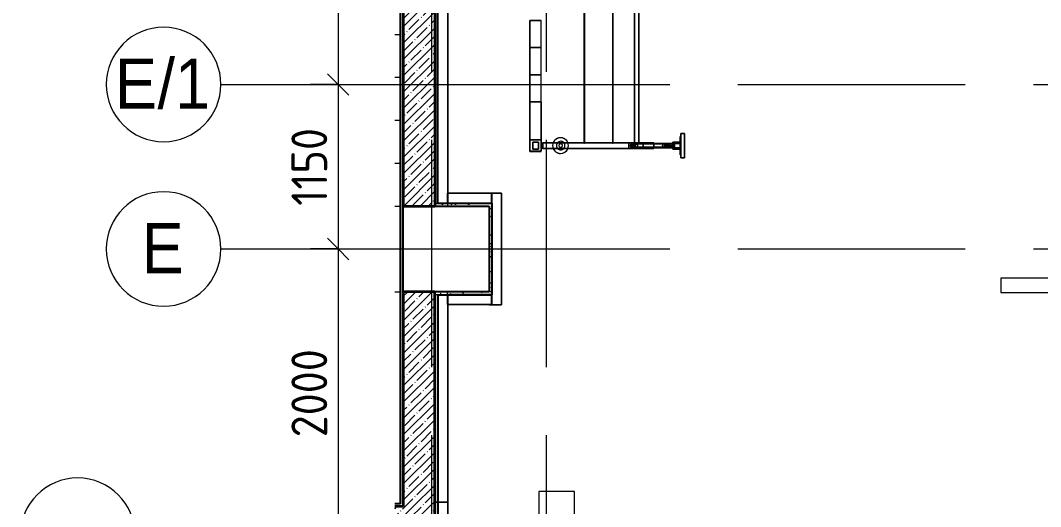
# Model space of a CAD drawing. Header units: millimetres. Extents: x 855 to 80408, y -1987 to 27400.
# Drawn here: x 8848 to 15972, y 15200 to 18597 of the extents above; entities that cross this region are included whole.
import ezdxf

# ---------------------------------------------------------------- set-up
doc = ezdxf.new("R2010")
doc.units = ezdxf.units.MM
doc.linetypes.add('Осевая', pattern=[3175, 635, -476.25, 1587.5, -476.25])
for name, color, linetype, lineweight in [('0-1', 7, 'Continuous', 9), ('A-ANNO-DIMS', 7, 'Continuous', 9), ('A-ANNO-DIMS-100', 7, 'Continuous', 9), ('I-WALL', 7, 'Continuous', 9), ('S-STRS-1', 7, 'Continuous', 9), ('Оси', 7, 'Continuous', 9), ('Оси-1', 7, 'Continuous', 20), ('Оси-2', 7, 'Осевая', 9)]:
    doc.layers.add(name, color=color, linetype=linetype, lineweight=lineweight)
for name, color, linetype, lineweight, true_color in [('A-WALL-1', 7, 'Continuous', 25, 0x3c3c3c), ('A-WALL-2', 7, 'Continuous', 35, 0x3c3c3c), ('A-WALL-FNSH-2', 7, 'Continuous', 13, 0x3c3c3c), ('I-FURN-1', 7, 'Continuous', 9, 0xf0f0f0)]:
    doc.layers.add(name, color=color, linetype=linetype, lineweight=lineweight, true_color=true_color)
doc.styles.add('Arial', font='arial.ttf', dxfattribs={"width": 0.9, "height": 350})
doc.styles.add('ISOCPEUR_1', font='isocpeur.ttf', dxfattribs={"width": 0.9, "height": 250})
doc.dimstyles.new('ISO-2_5_0_9К_БОЛЬШОЙ', dxfattribs={"dimscale": 304.8, "dimtxt": 248.995294, "dimasz": 0.492126, "dimexe": 0.393701, "dimexo": 0.984252, "dimgap": 0, "dimtad": 1, "dimdec": 0, "dimrnd": 10, "dimzin": 0, "dimdsep": 46, "dimtxsty": 'ISOCPEUR_1', "dimblk1": 'OBLIQUE', "dimblk2": 'OBLIQUE', "dimsah": 1, "dimcen": 0.09, "dimdle": 0.393701, "dimazin": 0, "dimtfac": 1, "dimtdec": 4, "dimtix": 1, "dimtmove": 0, "dimatfit": 3, "dimfxl": 1, "dimtvp": 1, "dimtolj": 1, "dimtzin": 0, "dimarcsym": 2})
pattern_1 = [(45, (-30638.255, 0), (-57.02463, 57.02463), []), (45, (-30581.23, 0), (-57.02463, 57.02463), [100.806, -20.161, 3.353, -16.808])]
pattern_2 = [(0, (-30638.255, 0), (121.92, 30.48), [10.058, -81.382, 10.058, -81.382, -487.68]), (0, (-30638.255, 0), (121.92, 30.48), [-182.88, 10.058, -172.822, 10.058, -81.382, -213.36]), (0, (-30638.255, 0), (121.92, 30.48), [-457.2, 10.058, -50.902, 10.058, -142.342]), (120, (-30592.535, 15.24), (-87.356454, 90.345817), [10.058, -81.382, 10.058, -81.382, -487.68]), (120, (-30592.535, 15.24), (-87.356454, 90.345817), [-182.88, 10.058, -172.822, 10.058, -81.382, -213.36]), (120, (-30592.535, 15.24), (-87.356454, 90.345817), [-457.2, 10.058, -50.902, 10.058, -142.342]), (240, (-30577.295, 76.2), (-34.563546, -120.825817), [10.058, -81.382, 10.058, -81.382, -487.68]), (240, (-30577.295, 76.2), (-34.563546, -120.825817), [-182.88, 10.058, -172.822, 10.058, -81.382, -213.36]), (240, (-30577.295, 76.2), (-34.563546, -120.825817), [-457.2, 10.058, -50.902, 10.058, -142.342])]

# ---------------------------------------------------------------- blocks, each defined once
blk = doc.blocks.new('Стол базовый прямоугольный - 5_8-26349451-План разверток пом_ 2_19_1_ Этаж 2')
at = {"layer": 'I-FURN-1'}
for p, q in [((1500, 125), (-1500, 125)), ((-1500, 125), (-1500, -125)), ((1500, -125), (1500, 125)), ((-1500, -125), (1500, -125))]:
    blk.add_line(p, q, dxfattribs=at)
blk = doc.blocks.new('Стол базовый прямоугольный - 5_1-26427030-План разверток пом_ 2_19_1_ Этаж 2')
at = {"layer": 'I-FURN-1'}
for p, q in [((1500, 50), (-1500, 50)), ((-1500, 50), (-1500, -50)), ((1500, -50), (1500, 50)), ((-1500, -50), (1500, -50))]:
    blk.add_line(p, q, dxfattribs=at)
blk = doc.blocks.new('Sports-Recreation_Goals-Nets_Unisport_Handball-goal-with-gas-springs - 5_26-V2-План разверток пом_ 2_19_1_ Этаж 2')
at = {"layer": '0-1'}
for p, q in [((1475, -25), (1475, -31)), ((1475, -25), (1475, -31)), ((1484.4, -25), (1484.4, -30)), ((1484.4, -25), (1484.4, -30)), ((1595.4, -30), (1595.4, -25)), ((1595.4, -30), (1595.4, -25)), ((1605, -31), (1605, -25)), ((1605, -31), (1605, -25)), ((1531, -132.1), (1531, -289.4)), ((1537, -126.9), (1543, -126.9)), ((1549, -289.4), (1549, -132.1)), ((1526, -144.1), (1526, -289.4)), ((1554, -289.4), (1554, -144.1)), ((1526, -289.4), (1526, -336.2)), ((1531, -289.4), (1531, -348)), ((1549, -348), (1549, -289.4)), ((1554, -336.2), (1554, -289.4)), ((1520, -496.9), (-1520, -496.9)), ((1520, -497), (-1520, -497)), ((1522.2, -496.9), (1520, -496.9)), ((1522.5, -497), (1520, -497)), ((-1520, -502.9), (1520, -502.9)), ((-1520, -503), (1520, -503)), ((1520, -502.9), (1522.2, -502.9)), ((1520, -503), (1522.5, -503)), ((1520, -696.9), (-1520, -696.9)), ((-1520, -702.9), (1520, -702.9)), ((1522.2, -696.9), (1520, -696.9)), ((1520, -702.9), (1522.2, -702.9))]:
    blk.add_line(p, q, dxfattribs=at)
at = {"layer": 'I-FURN-1'}
for p, q in [((1455, -25), (1455, 0)), ((1455, 0), (1455, -25)), ((1455, 0), (1625, 0)), ((1625, 0), (1455, 0)), ((1625, 0), (1625, -25)), ((1625, -25), (1625, 0)), ((1625, -25), (1455, -25)), ((1455, -25), (1481.8, -25)), ((1475, -25), (1475.8, -25)), ((1475.8, -25), (1475, -25)), ((1475.8, -25), (1481.8, -25)), ((1481.8, -25), (1475.8, -25)), ((1481.8, -31), (1475.8, -31)), ((1475.8, -31), (1481.8, -31)), ((1481.8, -31), (1475.8, -31)), ((1475.8, -31), (1481.8, -31)), ((1475.8, -31), (1475.8, -31)), ((1481.8, -25), (1485.8, -25)), ((1481.8, -27.2), (1481.8, -25)), ((1481.8, -31), (1481.8, -25)), ((1485.8, -25), (1481.8, -25)), ((1481.8, -25), (1485.8, -25)), ((1481.8, -27.2), (1481.8, -25)), ((1481.8, -27.2), (1481.8, -25)), ((1481.8, -25), (1481.8, -25)), ((1485.8, -25), (1481.8, -25)), ((1481.8, -25), (1485.8, -25)), ((1481.8, -29.1), (1481.8, -27.2)), ((1481.8, -29.1), (1481.8, -27.2)), ((1481.8, -29.1), (1481.8, -27.2)), ((1481.8, -31), (1481.8, -29.1)), ((1481.8, -31), (1481.8, -29.1)), ((1481.8, -31), (1481.8, -29.1)), ((1514.9, -31), (1481.8, -31)), ((1481.8, -31), (1514.9, -31)), ((1514.9, -31), (1481.8, -31)), ((1481.8, -31), (1514.9, -31)), ((1484.4, -30), (1485.8, -30)), ((1485.8, -30), (1484.4, -30)), ((1485.8, -25), (1563.2, -25)), ((1563.2, -25), (1485.8, -25)), ((1485.8, -25), (1563.2, -25)), ((1563.2, -25), (1485.8, -25)), ((1539.9, -25), (1485.8, -25)), ((1485.8, -25), (1496.5, -25)), ((1485.8, -25), (1485.8, -25)), ((1496.5, -25), (1485.8, -25)), ((1485.8, -25), (1539.9, -25)), ((1485.8, -25), (1563.2, -25)), ((1485.8, -30), (1496.5, -30)), ((1524.6, -30), (1485.8, -30)), ((1485.8, -30), (1524.6, -30)), ((1539.9, -30), (1485.8, -30)), ((1496.5, -25), (1515.8, -25)), ((1539.9, -25), (1496.5, -25)), ((1496.5, -30), (1515.8, -30)), ((1524.9, -31), (1514.9, -31)), ((1514.9, -31), (1524.9, -31)), ((1524.9, -31), (1514.9, -31)), ((1514.9, -31), (1524.9, -31)), ((1524.9, -31), (1514.9, -31)), ((1514.9, -31), (1524.9, -31)), ((1514.9, -31), (1514.9, -81)), ((1514.9, -81), (1514.9, -31)), ((1515.8, -25), (1539.9, -25)), ((1515.8, -30), (1524.6, -30)), ((1524.6, -30), (1539.9, -30)), ((1539.9, -30), (1524.6, -30)), ((1524.6, -30), (1539.9, -30)), ((1554.9, -30), (1524.9, -30)), ((1524.9, -30), (1554.9, -30)), ((1524.9, -30), (1524.9, -74)), ((1524.9, -74), (1524.9, -30)), ((1554.9, -30), (1524.9, -30)), ((1524.9, -30), (1554.9, -30)), ((1524.9, -31), (1524.9, -74)), ((1524.9, -74), (1524.9, -31)), ((1554.9, -31), (1524.9, -31)), ((1524.9, -31), (1554.9, -31)), ((1554.9, -31), (1524.9, -31)), ((1524.9, -31), (1554.9, -31)), ((1554.9, -31), (1524.9, -31)), ((1524.9, -31), (1554.9, -31)), ((1554.5, -70), (1525.3, -70)), ((1525.3, -70), (1554.5, -70)), ((1554.5, -70), (1525.3, -70)), ((1525.3, -70), (1554.5, -70)), ((1525.3, -70), (1525.3, -74)), ((1525.3, -70), (1525.3, -74)), ((1525.3, -70), (1525.3, -74)), ((1525.3, -70), (1525.3, -74)), ((1539.9, -25), (1563.2, -25)), ((1563.2, -25), (1539.9, -25)), ((1539.9, -25), (1563.2, -25)), ((1563.2, -25), (1539.9, -25)), ((1555.2, -30), (1539.9, -30)), ((1539.9, -30), (1555.2, -30)), ((1555.2, -30), (1539.9, -30)), ((1539.9, -30), (1563.2, -30)), ((1554.5, -74), (1554.5, -70)), ((1554.5, -70), (1554.5, -74)), ((1554.5, -74), (1554.5, -70)), ((1554.5, -70), (1554.5, -74)), ((1554.9, -74), (1554.9, -30)), ((1554.9, -30), (1554.9, -74)), ((1554.9, -74), (1554.9, -31)), ((1554.9, -31), (1554.9, -74)), ((1564.9, -31), (1554.9, -31)), ((1554.9, -31), (1564.9, -31)), ((1564.9, -31), (1554.9, -31)), ((1554.9, -31), (1564.9, -31)), ((1564.9, -31), (1554.9, -31)), ((1554.9, -31), (1564.9, -31)), ((1563.2, -30), (1555.2, -30)), ((1555.2, -30), (1563.2, -30)), ((1563.2, -30), (1555.2, -30)), ((1563.2, -25), (1564, -25)), ((1564, -25), (1563.2, -25)), ((1563.2, -25), (1564, -25)), ((1564, -25), (1563.2, -25)), ((1564, -30), (1563.2, -30)), ((1563.2, -30), (1564, -30)), ((1564, -30), (1563.2, -30)), ((1563.2, -30), (1564, -30)), ((1564, -25), (1594, -25)), ((1594, -25), (1564, -25)), ((1564, -25), (1594, -25)), ((1594, -25), (1564, -25)), ((1564, -25), (1583.3, -25)), ((1583.3, -25), (1564, -25)), ((1564, -25), (1583.3, -25)), ((1594, -25), (1564, -25)), ((1564, -25), (1594, -25)), ((1583.3, -30), (1564, -30)), ((1564, -30), (1583.3, -30)), ((1594, -30), (1564, -30)), ((1564, -30), (1594, -30)), ((1598.2, -31), (1564.9, -31)), ((1564.9, -31), (1598.2, -31)), ((1598.2, -31), (1564.9, -31)), ((1564.9, -31), (1598.2, -31)), ((1564.9, -81), (1564.9, -31)), ((1564.9, -31), (1564.9, -81)), ((1583.3, -25), (1594, -25)), ((1594, -25), (1583.3, -25)), ((1583.3, -25), (1594, -25)), ((1594, -30), (1583.3, -30)), ((1583.3, -30), (1594, -30)), ((1594, -25), (1598.2, -25)), ((1598.2, -25), (1594, -25)), ((1594, -25), (1598.2, -25)), ((1598.2, -25), (1594, -25)), ((1594, -25), (1594, -25)), ((1594, -25), (1600.7, -25)), ((1595.4, -30), (1594, -30)), ((1594, -30), (1595.4, -30)), ((1598.2, -31), (1598.2, -25)), ((1598.2, -25), (1601.1, -25)), ((1605, -25), (1598.2, -25)), ((1598.2, -25), (1598.2, -31)), ((1598.2, -31), (1598.2, -25)), ((1598.2, -25), (1601.1, -25)), ((1601.1, -25), (1598.2, -25)), ((1598.2, -25), (1598.2, -31)), ((1603.2, -31), (1598.2, -31)), ((1598.2, -31), (1605, -31)), ((1603.2, -31), (1598.2, -31)), ((1598.2, -31), (1603.2, -31)), ((1600.7, -25), (1625, -25)), ((1601.1, -25), (1603.2, -25)), ((1601.1, -25), (1605, -25)), ((1605, -25), (1601.1, -25)), ((1603.2, -25), (1605, -25)), ((1605, -31), (1603.2, -31)), ((1605, -31), (1603.2, -31)), ((1603.2, -31), (1605, -31)), ((1514.9, -81), (1522, -81)), ((1525.3, -81), (1514.9, -81)), ((1522, -80.9), (1524.9, -80.9)), ((1522, -80.9), (1525, -80.9)), ((1522, -86.9), (1522, -81)), ((1522, -86.9), (1522, -81)), ((1522, -81), (1525.3, -81)), ((1524.9, -86.9), (1522, -86.9)), ((1525, -86.9), (1522, -86.9)), ((1554.9, -74), (1524.9, -74)), ((1525, -80.9), (1528.5, -80.9)), ((1525, -80.9), (1537, -80.9)), ((1537, -86.9), (1525, -86.9)), ((1537, -86.9), (1525, -86.9)), ((1525.3, -74), (1554.5, -74)), ((1525.3, -74), (1554.5, -74)), ((1554.5, -74), (1525.3, -74)), ((1525.3, -74), (1525.3, -214.9)), ((1525.3, -74), (1525.3, -214.9)), ((1525.3, -74), (1525.3, -81)), ((1525.3, -74), (1525.3, -81)), ((1525.3, -81), (1525.3, -82.9)), ((1525.3, -81), (1525.3, -82.9)), ((1554.5, -81), (1525.3, -81)), ((1525.3, -84.1), (1525.3, -86.9)), ((1525.3, -84.1), (1525.3, -86.9)), ((1525.3, -86.9), (1525.3, -214.9)), ((1525.3, -86.9), (1525.3, -214.9)), ((1525.4, -81), (1528.8, -81)), ((1528.5, -80.9), (1531.4, -80.9)), ((1528.8, -81), (1552, -81)), ((1530, -135), (1530, -102.2)), ((1530, -102.2), (1530, -117.4)), ((1530, -102.2), (1537, -102.2)), ((1530, -117.4), (1530, -136.8)), ((1537, -117.4), (1530, -117.4)), ((1535.4, -135), (1530, -135)), ((1530, -135), (1530, -136.8)), ((1530, -136.8), (1530, -150.1)), ((1530, -136.8), (1530, -150.1)), ((1531.4, -80.9), (1552, -80.9)), ((1539.9, -135), (1535.8, -135)), ((1552, -80.9), (1537, -80.9)), ((1537, -86.9), (1552, -86.9)), ((1542.6, -86.9), (1537, -86.9)), ((1537, -86.9), (1543, -86.9)), ((1543, -86.9), (1537, -86.9)), ((1537, -86.9), (1537, -111.9)), ((1537, -102.2), (1537, -86.9)), ((1537, -111.9), (1537, -102.2)), ((1537, -102.2), (1543, -102.2)), ((1537, -111.9), (1537, -126.9)), ((1537, -111.9), (1537, -122.6)), ((1538.6, -117.4), (1537, -117.4)), ((1537, -122.6), (1537, -126.9)), ((1544.2, -135), (1540.1, -135)), ((1543, -117.4), (1541.6, -117.4)), ((1543, -111.9), (1543, -86.9)), ((1543, -86.9), (1543, -102.2)), ((1543, -102.2), (1543, -111.9)), ((1543, -102.2), (1550, -102.2)), ((1543, -126.9), (1543, -111.9)), ((1543, -122.6), (1543, -111.9)), ((1550, -117.4), (1543, -117.4)), ((1543, -126.9), (1543, -122.6)), ((1545.5, -86.9), (1543.1, -86.9)), ((1550, -135), (1544.6, -135)), ((1549, -86.9), (1545.5, -86.9)), ((1552, -86.9), (1549, -86.9)), ((1550, -117.4), (1550, -102.2)), ((1550, -102.2), (1550, -135)), ((1550, -136.8), (1550, -117.4)), ((1550, -135), (1550, -136.8)), ((1550, -136.8), (1550, -150.1)), ((1550, -150.1), (1550, -136.8)), ((1552, -86.9), (1552, -81)), ((1552, -81), (1552, -86.9)), ((1552, -81), (1554.5, -81)), ((1554.5, -214.9), (1554.5, -74)), ((1554.5, -74), (1554.5, -214.9)), ((1554.5, -81), (1554.5, -74)), ((1554.5, -74), (1554.5, -81)), ((1554.5, -214.9), (1554.5, -81)), ((1554.5, -81), (1554.5, -214.9)), ((1554.5, -81), (1564.9, -81)), ((1564.9, -81), (1554.5, -81)), ((1532.8, -150.1), (1534.8, -150.1)), ((1536, -150.1), (1539, -150.1)), ((1541, -150.1), (1543.9, -150.1)), ((1544.8, -150.1), (1546.8, -150.1)), ((1548.2, -150.1), (1549.5, -150.1)), ((1520, -289.4), (1520, -214.9)), ((1520, -214.9), (1525.3, -214.9)), ((1520, -214.9), (1525.3, -214.9)), ((1520, -214.9), (1520, -289.4)), ((1525.3, -214.9), (1520, -214.9)), ((1520, -214.9), (1560, -214.9)), ((1520, -214.9), (1520, -289.4)), ((1520, -989.9), (1520, -214.9)), ((1554.5, -214.9), (1525.3, -214.9)), ((1525.3, -214.9), (1554.5, -214.9)), ((1554.5, -214.9), (1525.3, -214.9)), ((1530.8, -214.9), (1527.8, -214.9)), ((1527.8, -214.9), (1530.8, -214.9)), ((1527.8, -214.9), (1530.8, -214.9)), ((1527.8, -214.9), (1530.8, -214.9)), ((1533.4, -214.9), (1531.9, -214.9)), ((1531.9, -214.9), (1533.4, -214.9)), ((1531.9, -214.9), (1533.4, -214.9)), ((1531.9, -214.9), (1533.4, -214.9)), ((1540, -214.9), (1534.7, -214.9)), ((1534.7, -214.9), (1540, -214.9)), ((1534.7, -214.9), (1540, -214.9)), ((1534.7, -214.9), (1540, -214.9)), ((1545.1, -214.9), (1541.1, -214.9)), ((1541.1, -214.9), (1545.1, -214.9)), ((1541.1, -214.9), (1545.1, -214.9)), ((1541.1, -214.9), (1545.1, -214.9)), ((1547.7, -214.9), (1546.4, -214.9)), ((1546.4, -214.9), (1547.7, -214.9)), ((1546.4, -214.9), (1547.7, -214.9)), ((1546.4, -214.9), (1547.7, -214.9)), ((1551.4, -214.9), (1549.9, -214.9)), ((1549.9, -214.9), (1551.4, -214.9)), ((1549.9, -214.9), (1551.4, -214.9)), ((1549.9, -214.9), (1551.4, -214.9)), ((1554.5, -214.9), (1560, -214.9)), ((1554.5, -214.9), (1560, -214.9)), ((1560, -214.9), (1554.5, -214.9)), ((1560, -214.9), (1560, -289.4)), ((1560, -289.4), (1560, -214.9)), ((1560, -289.4), (1560, -214.9)), ((1560, -214.9), (1560, -989.9)), ((1520, -319.4), (-1520, -319.4)), ((-1520, -319.4), (1520, -319.4)), ((-1520, -349.4), (1520, -349.4)), ((1520, -349.4), (-1520, -349.4)), ((1520, -319.4), (1520, -289.4)), ((1520, -289.4), (1520, -319.4)), ((1520, -289.4), (1520, -319.4)), ((1560, -289.4), (1520, -289.4)), ((1520, -289.4), (1560, -289.4)), ((1520, -289.4), (1520, -319.4)), ((1520, -389.4), (1520, -289.4)), ((1520, -349.4), (1520, -319.4)), ((1520, -319.4), (1520, -349.4)), ((1520, -319.4), (1520, -349.4)), ((1520, -319.4), (1520, -349.4)), ((1520, -349.4), (1520, -319.4)), ((1520, -319.4), (1520, -349.4)), ((1520, -389.4), (1520, -349.4)), ((1520, -349.4), (1520, -389.4)), ((1520, -349.4), (1520, -389.4)), ((1520, -349.4), (1520, -389.4)), ((1530, -362.7), (1530, -330)), ((1530, -330), (1530, -345.1)), ((1530, -330), (1550, -330)), ((1530, -345.1), (1530, -377.8)), ((1532, -345.1), (1530, -345.1)), ((1547.8, -345.1), (1532.2, -345.1)), ((1537, -353.5), (1537, -349.1)), ((1537, -379.1), (1537, -349.1)), ((1537, -349.1), (1543, -349.1)), ((1537, -364.1), (1537, -353.5)), ((1543, -349.1), (1543, -364.1)), ((1543, -349.1), (1543, -379.1)), ((1550, -345.1), (1547.8, -345.1)), ((1550, -345.1), (1550, -330)), ((1550, -330), (1550, -362.7)), ((1550, -377.8), (1550, -345.1)), ((1560, -289.4), (1560, -389.4)), ((1560, -389.4), (1560, -289.4)), ((1560, -389.4), (1560, -289.4)), ((1560, -389.4), (1560, -289.4)), ((1560, -289.4), (1560, -389.4)), ((1520, -497.4), (1520, -389.4)), ((1520, -389.4), (1520, -497.4)), ((1520, -389.4), (1520, -497.4)), ((1520, -389.4), (1560, -389.4)), ((1560, -389.4), (1520, -389.4)), ((1537, -362.7), (1530, -362.7)), ((1530, -362.7), (1530, -377.8)), ((1530, -377.8), (1537, -377.8)), ((1543, -362.7), (1537, -362.7)), ((1537, -364.1), (1537, -378.7)), ((1537, -377.8), (1543, -377.8)), ((1537, -378.7), (1537, -379.1)), ((1537, -379.1), (1543, -379.1)), ((1550, -362.7), (1543, -362.7)), ((1543, -374.7), (1543, -364.1)), ((1543, -378.7), (1543, -374.7)), ((1543, -377.8), (1550, -377.8)), ((1543, -379.1), (1543, -378.7)), ((1550, -362.7), (1550, -377.8)), ((1560, -389.4), (1560, -842.6)), ((1560, -842.6), (1560, -389.4)), ((1560, -989.9), (1560, -389.4)), ((1520, -498.6), (1520, -502.5)), ((1520, -498.6), (1520, -502.5)), ((1520, -502.5), (1520, -498.7)), ((1522.2, -497.4), (1522.2, -498.4)), ((1522.2, -501.5), (1522.2, -498.1)), ((1522.2, -502.9), (1522.2, -498.4)), ((1522.5, -497), (1522.5, -498.4)), ((1522.5, -497.4), (1522.5, -497)), ((1522.5, -501.5), (1522.5, -498.2)), ((1522.5, -502.5), (1522.5, -498.4)), ((1520, -697.4), (1520, -502.5)), ((1520, -502.5), (1520, -697.4)), ((1520, -502.5), (1520, -697.4)), ((1522.5, -503), (1522.5, -502.5)), ((1520, -702.5), (1520, -698.7)), ((1520, -698.7), (1520, -702.5)), ((1520, -698.7), (1520, -702.5)), ((1520, -842.3), (1520, -702.5)), ((1520, -702.5), (1520, -842.3)), ((1520, -702.5), (1520, -989.9)), ((1522.2, -697.4), (1522.2, -698.4)), ((1522.2, -701.5), (1522.2, -698.2)), ((1522.2, -702.9), (1522.2, -698.4)), ((1520, -884.8), (1520, -844.2)), ((1520, -844.2), (1520, -884.8)), ((1560, -843.2), (1560, -886.5)), ((1560, -886.5), (1560, -843.2)), ((1520, -989), (1520, -886.9)), ((1520, -886.9), (1520, -989)), ((1560, -886.5), (1560, -989)), ((1560, -989), (1560, -886.5)), ((1560, -989), (1520, -989)), ((1520, -989), (1522.5, -989)), ((1520, -989.9), (1522.5, -989.9)), ((1560, -989.9), (1520, -989.9)), ((1522.5, -989), (1557.5, -989)), ((1557.5, -989), (1522.5, -989)), ((1522.5, -989), (1557.5, -989)), ((1522.5, -989.9), (1522.5, -999.9)), ((1522.5, -999.9), (1522.5, -989.9)), ((1522.5, -989.9), (1557.5, -989.9)), ((1522.5, -989.9), (1557.5, -989.9)), ((1557.5, -989.9), (1522.5, -989.9)), ((1522.5, -989.9), (1522.5, -999.9)), ((1522.5, -999.9), (1522.5, -989.9)), ((1557.5, -989), (1560, -989)), ((1557.5, -989.9), (1557.5, -999.9)), ((1557.5, -999.9), (1557.5, -989.9)), ((1557.5, -989.9), (1560, -989.9)), ((1557.5, -989.9), (1557.5, -999.9)), ((1557.5, -999.9), (1557.5, -989.9)), ((855, -999.9), (665, -999.9)), ((665, -999.9), (665, -1079.9)), ((855, -999.9), (665, -999.9)), ((665, -1079.9), (665, -999.9)), ((1045, -999.9), (855, -999.9)), ((855, -999.9), (855, -1079.9)), ((1045, -999.9), (855, -999.9)), ((855, -1079.9), (855, -999.9)), ((855, -1079.9), (855, -999.9)), ((855, -999.9), (855, -1079.9)), ((1045, -1079.9), (1045, -999.9)), ((1045, -999.9), (1045, -1079.9)), ((1235, -999.9), (1045, -999.9)), ((1045, -999.9), (1045, -1079.9)), ((1235, -999.9), (1045, -999.9)), ((1045, -1079.9), (1045, -999.9)), ((1579.8, -999.9), (1235, -999.9)), ((1235, -999.9), (1235, -1079.9)), ((1235, -999.9), (1235, -1079.9)), ((1235, -999.9), (1499.8, -999.9)), ((1235, -1079.9), (1235, -999.9)), ((1235, -999.9), (1235, -1079.9)), ((1499.7, -1000.1), (1499.7, -1079.9)), ((1499.7, -1079.9), (1499.7, -1000.1)), ((1499.8, -999.9), (1499.8, -1079.9)), ((1499.8, -999.9), (1499.8, -1079.9)), ((1499.8, -999.9), (1501.8, -999.9)), ((1500, -1079.9), (1500, -1000)), ((1500, -1000), (1500, -1079.9)), ((1500, -1000), (1522.5, -1000)), ((1522.5, -1000), (1500, -1000)), ((1500, -1079.9), (1500, -1000)), ((1500, -1000), (1500, -1079.9)), ((1500, -1000), (1522.5, -1000)), ((1522.5, -1000), (1500, -1000)), ((1500, -1079.9), (1500, -1000)), ((1500, -1000), (1500, -1079.9)), ((1500, -1000), (1522.5, -1000)), ((1522.5, -1000), (1500, -1000)), ((1500, -1079.9), (1500, -1000)), ((1500, -1000), (1500, -1079.9)), ((1500, -1000), (1522.5, -1000)), ((1522.5, -1000), (1500, -1000)), ((1500, -1079.9), (1500, -1000)), ((1500, -1000), (1500, -1079.9)), ((1500, -1000), (1522.5, -1000)), ((1522.5, -1000), (1500, -1000)), ((1500, -1079.9), (1500, -1000)), ((1500, -1000), (1500, -1079.9)), ((1500, -1000), (1522.5, -1000)), ((1522.5, -1000), (1500, -1000)), ((1500, -1079.9), (1500, -1000)), ((1500, -1000), (1500, -1079.9)), ((1500, -1000), (1522.5, -1000)), ((1522.5, -1000), (1500, -1000)), ((1500, -1079.9), (1500, -1000)), ((1500, -1000), (1500, -1079.9)), ((1500, -1000), (1522.5, -1000)), ((1522.5, -1000), (1500, -1000)), ((1522.5, -1000.1), (1500, -1000.1)), ((1500, -1000.1), (1522.5, -1000.1)), ((1501.8, -999.9), (1522.5, -999.9)), ((1565, -1020.4), (1515, -1020.4)), ((1515, -1020.4), (1565, -1020.4)), ((1515, -1020.4), (1515, -1059.4)), ((1515, -1059.4), (1515, -1020.4)), ((1515, -1059.4), (1565, -1059.4)), ((1565, -1059.4), (1515, -1059.4)), ((1522.5, -999.9), (1557.5, -999.9)), ((1522.5, -999.9), (1522.5, -1001.4)), ((1522.5, -1001.4), (1522.5, -999.9)), ((1522.5, -1000), (1557.5, -1000)), ((1557.5, -1000), (1522.5, -1000)), ((1522.5, -1000), (1557.5, -1000)), ((1557.5, -1000), (1522.5, -1000)), ((1522.5, -1000), (1557.5, -1000)), ((1557.5, -1000), (1522.5, -1000)), ((1522.5, -1000), (1557.5, -1000)), ((1557.5, -1000), (1522.5, -1000)), ((1522.5, -1000), (1557.5, -1000)), ((1557.5, -1000), (1522.5, -1000)), ((1522.5, -1000), (1557.5, -1000)), ((1557.5, -1000), (1522.5, -1000)), ((1522.5, -1000), (1557.5, -1000)), ((1557.5, -1000), (1522.5, -1000)), ((1522.5, -1000), (1557.5, -1000)), ((1557.5, -1000), (1522.5, -1000)), ((1557.5, -1000.1), (1522.5, -1000.1)), ((1522.5, -1000.1), (1557.5, -1000.1)), ((1522.5, -1000.1), (1522.5, -1001.4)), ((1522.5, -1001.4), (1522.5, -1000.1)), ((1522.5, -1001.4), (1557.5, -1001.4)), ((1557.5, -1001.4), (1522.5, -1001.4)), ((1522.5, -1001.4), (1557.5, -1001.4)), ((1557.5, -1001.4), (1522.5, -1001.4)), ((1557.5, -999.9), (1579.8, -999.9)), ((1557.5, -999.9), (1557.5, -1001.4)), ((1557.5, -1001.4), (1557.5, -999.9)), ((1557.5, -1000), (1579.8, -1000)), ((1579.8, -1000), (1557.5, -1000)), ((1557.5, -1000), (1579.8, -1000)), ((1579.8, -1000), (1557.5, -1000)), ((1557.5, -1000), (1579.8, -1000)), ((1579.8, -1000), (1557.5, -1000)), ((1557.5, -1000), (1579.8, -1000)), ((1579.8, -1000), (1557.5, -1000)), ((1557.5, -1000), (1579.8, -1000)), ((1579.8, -1000), (1557.5, -1000)), ((1557.5, -1000), (1579.8, -1000)), ((1579.8, -1000), (1557.5, -1000)), ((1557.5, -1000), (1579.8, -1000)), ((1579.8, -1000), (1557.5, -1000)), ((1557.5, -1000), (1579.8, -1000)), ((1579.8, -1000), (1557.5, -1000)), ((1579.8, -1000.1), (1557.5, -1000.1)), ((1557.5, -1000.1), (1579.8, -1000.1)), ((1557.5, -1000.1), (1557.5, -1001.4)), ((1557.5, -1001.4), (1557.5, -1000.1)), ((1565, -1059.4), (1565, -1020.4)), ((1565, -1020.4), (1565, -1059.4)), ((1579.8, -999.9), (1579.8, -1079.9)), ((1579.8, -1000), (1579.8, -1079.9)), ((1579.8, -1079.9), (1579.8, -1000.1)), ((1579.8, -1000.1), (1579.8, -1079.9)), ((1580.1, -1000), (1580.1, -1080)), ((1580.1, -1080), (1580.1, -1000)), ((1580.1, -1000), (1580.1, -1080)), ((1580.1, -1080), (1580.1, -1000)), ((1580.1, -1000), (1580.1, -1080)), ((1580.1, -1080), (1580.1, -1000)), ((1580.1, -1000), (1580.1, -1080)), ((1580.1, -1080), (1580.1, -1000)), ((1580.1, -1000), (1580.1, -1080)), ((1580.1, -1080), (1580.1, -1000)), ((1580.1, -1000), (1580.1, -1080)), ((1580.1, -1080), (1580.1, -1000)), ((1580.1, -1000), (1580.1, -1080)), ((1580.1, -1080), (1580.1, -1000)), ((1580.1, -1000), (1580.1, -1080)), ((1580.1, -1080), (1580.1, -1000)), ((665, -1079.9), (855, -1079.9)), ((855, -1079.9), (665, -1079.9)), ((855, -1079.9), (1045, -1079.9)), ((1045, -1079.9), (855, -1079.9)), ((1045, -1079.9), (1235, -1079.9)), ((1235, -1079.9), (1045, -1079.9)), ((1235, -1079.9), (1579.8, -1079.9)), ((1499.8, -1079.9), (1235, -1079.9)), ((1499.7, -1080.1), (1579.8, -1080.1)), ((1579.8, -1080.1), (1499.7, -1080.1)), ((1501.8, -1079.9), (1500, -1079.9)), ((1580.1, -1080), (1500, -1080)), ((1500, -1080), (1580.1, -1080)), ((1580.1, -1080), (1500, -1080)), ((1500, -1080), (1580.1, -1080)), ((1580.1, -1080), (1500, -1080)), ((1500, -1080), (1580.1, -1080)), ((1580.1, -1080), (1500, -1080)), ((1500, -1080), (1580.1, -1080)), ((1580.1, -1080), (1500, -1080)), ((1500, -1080), (1580.1, -1080)), ((1580.1, -1080), (1500, -1080)), ((1500, -1080), (1580.1, -1080)), ((1580.1, -1080), (1500, -1080)), ((1500, -1080), (1580.1, -1080)), ((1580.1, -1080), (1500, -1080)), ((1500, -1080), (1580.1, -1080)), ((1579.8, -1079.9), (1501.8, -1079.9))]:
    blk.add_line(p, q, dxfattribs=at)
for centre, radius, start, end in [((1540, -865.5), 55, 111.55695, 248.44305), ((1540, -865.5), 55, 167.14286, 169.5754), ((1540, -865.5), 55, 141.7749, 165.59904), ((1540, -865.5), 55, 128.57143, 139.47115), ((1540, -865.5), 55, 119.08544, 128.57143), ((1539.9, -864.6), 29.9, 134.24123, 227.51426), ((1539.9, -864.6), 29.9, 134.24123, 227.51426), ((1540, -865.5), 55, 115.71429, 119.08544), ((1540, -865.5), 55, 113.77128, 115.71429), ((1540, -865.5), 55, 111.55695, 113.77128), ((1539.9, -864.6), 29.9, 79.20292, 134.24123), ((1539.9, -864.6), 29.9, 115.20292, 133.20292), ((1540, -865.5), 55, 90, 111.55105), ((1540, -865.5), 55, 90, 111.55105), ((1539.9, -864.6), 29.9, 93.42423, 115.20292), ((1540, -864.6), 12, 327.91927, 147.91927), ((1540, -864.6), 12, 102.91927, 147.91927), ((1540, -864.6), 12, 92.65493, 102.91927), ((1539.9, -864.6), 29.9, 79.20292, 90.45952), ((1540, -865.5), 55, 68.45641, 90), ((1540, -865.5), 55, 68.45641, 90), ((1540, -864.6), 12, 75.53245, 87.89403), ((1540, -864.6), 12, 57.91927, 75.53245), ((1539.9, -864.6), 29.9, 46.88534, 79.20292), ((1539.9, -864.6), 29.9, 46.88534, 79.20292), ((1540, -864.6), 12, 44.65968, 57.91927), ((1540, -865.5), 55, 66.22872, 68.44895), ((1540, -865.5), 55, 291.55105, 68.44895), ((1539.9, -864.6), 29.9, 314.99732, 46.88534), ((1539.9, -864.6), 29.9, 314.99732, 46.88534), ((1540, -865.5), 55, 64.28571, 65.02402), ((1540, -865.5), 55, 60.91456, 64.28571), ((1540, -865.5), 55, 40.52885, 60.91456), ((1540, -865.5), 55, 38.57143, 40.52885), ((1540, -865.5), 55, 15.28969, 38.2251), ((1540, -865.5), 55, 12.85714, 15.28969), ((1540, -865.5), 55, 349.5754, 11.31332), ((1540, -865.5), 55, 169.5754, 191.31332), ((1540, -865.5), 55, 192.85714, 195.28969), ((1540, -865.5), 55, 195.28969, 218.2251), ((1540, -865.5), 55, 218.57143, 220.36012), ((1540, -865.5), 55, 220.52885, 240.91456), ((1540, -865.5), 55, 240.91456, 244.28571), ((1540, -865.5), 55, 244.28571, 246.22872), ((1540, -865.5), 55, 246.22872, 248.44305), ((1539.9, -864.6), 29.9, 227.51426, 259.20292), ((1539.9, -864.6), 29.9, 227.51426, 259.20292), ((1540, -865.5), 55, 248.44895, 270), ((1540, -865.5), 55, 248.44895, 270), ((1540, -864.6), 12, 147.91927, 192.91927), ((1540, -864.6), 12, 147.91927, 327.91927), ((1540, -864.6), 12, 192.91927, 208.72117), ((1540, -864.6), 12, 208.72117, 223.03724), ((1540, -864.6), 12, 224.65968, 237.91927), ((1540, -864.6), 12, 237.91927, 255.53245), ((1539.9, -864.6), 29.9, 259.20292, 314.99732), ((1539.9, -864.6), 29.9, 259.20292, 270.45967), ((1540, -864.6), 12, 255.53245, 267.89403), ((1540, -865.5), 55, 270, 291.54359), ((1540, -865.5), 55, 270, 291.54359), ((1540, -864.6), 12, 272.65493, 327.91927), ((1539.9, -864.6), 29.9, 272.54037, 295.20292), ((1540, -864.6), 12, 28.72117, 43.03724), ((1540, -864.6), 12, 327.91927, 12.91927), ((1540, -864.6), 12, 12.91927, 28.72117), ((1539.9, -864.6), 29.9, 295.20292, 313.20292), ((1540, -865.5), 55, 291.55105, 293.77128), ((1540, -865.5), 55, 294.97598, 295.71429), ((1540, -865.5), 55, 295.71429, 299.08544), ((1540, -865.5), 55, 299.08544, 308.57143), ((1540, -865.5), 55, 308.57143, 319.47115), ((1540, -865.5), 55, 321.7749, 345.59904), ((1540, -865.5), 55, 347.14286, 349.5754)]:
    blk.add_arc(centre, radius, start, end, dxfattribs=at)
for centre, major_axis, start_param, end_param in [((1540, -144.1), (14, 0), 1.570796, 3.141593), ((1540, -132.1), (-9, 0), 4.712389, 6.730585), ((1540, -132.1), (9, 0), 3.816291, 4.127878), ((1540, -132.1), (9, 0), 4.151538, 4.671421), ((1540, -132.1), (-9, 0), 2.694193, 4.712389), ((1540, -144.1), (14, 0), 0, 1.570796), ((1540, -132.1), (9, 0), 4.755033, 5.271558), ((1540, -132.1), (9, 0), 5.287829, 5.608487), ((1540, -144.1), (14, 0), 3.141593, 3.322848), ((1540, -144.1), (14, 0), 3.33115, 3.491338), ((1540, -144.1), (14, 0), 3.52479, 3.682602), ((1540, -144.1), (14, 0), 3.773369, 3.92419), ((1540, -144.1), (14, 0), 4.136048, 4.397085), ((1540, -144.1), (14, 0), 4.398941, 4.712389), ((1540, -144.1), (14, 0), 4.712389, 5.017501), ((1540, -144.1), (14, 0), 5.098638, 5.252853), ((1540, -144.1), (14, 0), 5.364723, 5.464962), ((1540, -144.1), (14, 0), 5.564316, 5.872134), ((1540, -144.1), (14, 0), 5.905355, 6.085043), ((1540, -144.1), (14, 0), 6.100402, 6.283185), ((1540, -336.2), (14, 0), 1.570796, 3.141593), ((1540, -336.2), (14, 0), 3.141593, 3.90774), ((1540, -336.2), (14, 0), 3.926991, 4.076093), ((1540, -348), (-9, 0), 4.712389, 6.283185), ((1540, -348), (9, 0), 3.141593, 3.665191), ((1540, -336.2), (14, 0), 4.11437, 4.712389), ((1540, -348), (9, 0), 3.665191, 4.309322), ((1540, -348), (-9, 0), 1.16773, 1.570796), ((1540, -336.2), (14, 0), 0.785398, 1.570796), ((1540, -348), (9, 0), 0.523599, 1.570796), ((1540, -336.2), (14, 0), 4.712389, 5.310407), ((1540, -348), (-9, 0), 1.570796, 1.973863), ((1540, -348), (9, 0), 5.115456, 6.283185), ((1540, -348), (-9, 0), 3.141593, 3.665191), ((1540, -336.2), (14, 0), 5.310407, 5.497787), ((1540, -336.2), (14, 0), 0, 0.785398), ((1540, -336.2), (14, 0), 5.517038, 6.283185)]:
    blk.add_ellipse(centre, major_axis=major_axis, ratio=0.756193, start_param=start_param, end_param=end_param, dxfattribs=at)
blk = doc.blocks.new('Мат в спортивном зале - Т5-31174681-План разверток пом_ 2_19_1_ Этаж 2')
at = {"layer": 'I-FURN-1'}
for p, q in [((-568.7, 925.9), (-568.7, 906.7)), ((881.3, 909.3), (-568.7, 909.3)), ((-568.7, 909.3), (-568.7, 839.3)), ((-568.7, 839.3), (-568.7, 909.3)), ((-568.7, 909.3), (881.3, 909.3)), ((881.3, 906.7), (881.3, 925.9)), ((881.3, 839.3), (881.3, 909.3)), ((-568.7, 839.3), (881.3, 839.3)), ((812.3, 839.3), (-568.7, 839.3)), ((881.3, 839.3), (812.3, 839.3))]:
    blk.add_line(p, q, dxfattribs=at)
blk = doc.blocks.new('Мат в спортивном зале - Т5-V12-План разверток пом_ 2_19_1_ Этаж 2')
at = {"layer": 'I-FURN-1'}
for p, q in [((-568.7, 925.9), (-568.7, 906.7)), ((881.3, 909.3), (-568.7, 909.3)), ((-568.7, 909.3), (-568.7, 839.3)), ((-568.7, 839.3), (-568.7, 909.3)), ((-568.7, 909.3), (881.3, 909.3)), ((881.3, 906.7), (881.3, 925.9)), ((881.3, 839.3), (881.3, 909.3)), ((881.3, 909.3), (881.3, 839.3)), ((-568.7, 839.3), (881.3, 839.3)), ((881.3, 839.3), (-568.7, 839.3))]:
    blk.add_line(p, q, dxfattribs=at)
blk = doc.blocks.new('Мат в спортивном зале - Т4-V14-План разверток пом_ 2_19_1_ Этаж 2')
at = {"layer": 'I-FURN-1'}
for p, q in [((-458.7, 925.9), (-458.7, 906.7)), ((881.3, 909.3), (-458.7, 909.3)), ((-458.7, 909.3), (-458.7, 839.3)), ((-458.7, 840.6), (-458.7, 909.3)), ((-457.7, 909.3), (881.3, 909.3)), ((881.3, 906.7), (881.3, 925.9)), ((881.3, 839.3), (881.3, 909.3)), ((881.3, 909.3), (881.3, 839.3)), ((-458.7, 839.3), (-458.7, 840.6)), ((-458.7, 839.3), (881.3, 839.3)), ((-389.7, 839.3), (-458.7, 839.3)), ((881.3, 839.3), (-389.7, 839.3))]:
    blk.add_line(p, q, dxfattribs=at)
blk = doc.blocks.new('Мат в спортивном зале - Т7-V17-План разверток пом_ 2_19_1_ Этаж 2')
at = {"layer": 'I-FURN-1'}
for p, q in [((571.3, 925.9), (571.3, 906.7)), ((881.3, 909.3), (571.3, 909.3)), ((571.3, 909.3), (571.3, 839.3)), ((571.3, 839.3), (571.3, 908.3)), ((881.3, 906.7), (881.3, 925.9)), ((881.3, 839.3), (881.3, 909.3)), ((881.3, 908.3), (881.3, 839.3)), ((571.3, 839.3), (881.3, 839.3)), ((573.9, 839.3), (571.3, 839.3)), ((880, 839.3), (573.9, 839.3)), ((881.3, 839.3), (880, 839.3))]:
    blk.add_line(p, q, dxfattribs=at)
blk = doc.blocks.new('Мат в спортивном зале - Т7-V18-План разверток пом_ 2_19_1_ Этаж 2')
at = {"layer": 'I-FURN-1'}
for p, q in [((881.3, -839.3), (571.3, -839.3)), ((571.3, -839.3), (571.3, -909.3)), ((571.3, -908.3), (571.3, -839.3)), ((571.3, -839.3), (573.9, -839.3)), ((573.9, -839.3), (880, -839.3)), ((880, -839.3), (881.3, -839.3)), ((881.3, -909.3), (881.3, -839.3)), ((881.3, -839.3), (881.3, -908.3)), ((571.3, -925.9), (571.3, -906.7)), ((571.3, -909.3), (881.3, -909.3)), ((881.3, -906.7), (881.3, -925.9))]:
    blk.add_line(p, q, dxfattribs=at)
blk = doc.blocks.new('Мат в спортивном зале - Т6-31175905-План разверток пом_ 2_19_1_ Этаж 2')
at = {"layer": 'I-FURN-1'}
for p, q in [((101.3, 925.9), (101.3, 906.7)), ((881.3, 909.3), (101.3, 909.3)), ((101.3, 909.3), (101.3, 839.3)), ((101.3, 839.3), (101.3, 909.3)), ((101.3, 909.3), (103.3, 909.3)), ((103.3, 909.3), (172.3, 909.3)), ((812.3, 909.3), (881.3, 909.3)), ((881.3, 906.7), (881.3, 925.9)), ((881.3, 839.3), (881.3, 909.3)), ((881.3, 909.3), (881.3, 906.7)), ((881.3, 906.7), (881.3, 839.3)), ((101.3, 839.3), (881.3, 839.3)), ((881.3, 839.3), (101.3, 839.3))]:
    blk.add_line(p, q, dxfattribs=at)
blk = doc.blocks.new('Ось сетки - D8-29747960-План разверток пом_ 2_19_1_ Этаж 2')
at = {"layer": 'Оси-1'}
for start, end in [(360, 180), (180, 360)]:
    blk.add_arc((0, 0), 4, start, end, dxfattribs=at)
blk = doc.blocks.new('DIMBLOCK3-План разверток пом_ 2_19_1_ Этаж 2')
at = {"layer": 'A-ANNO-DIMS-100', "lineweight": 20}
for p, q in [((11066.8, 21300), (10991.8, 21375)), ((11066.8, 21300), (11141.8, 21225)), ((11066.8, 18150), (10991.8, 18225)), ((11066.8, 18150), (11141.8, 18075))]:
    blk.add_line(p, q, dxfattribs=at)
at = {"layer": 'A-ANNO-DIMS-100'}
for p, q in [((10872.9, 21300), (11186.8, 21300)), ((11066.8, 21300), (10872.9, 21300)), ((11066.8, 21300), (11066.8, 18150)), ((10872.9, 18150), (11186.8, 18150)), ((11066.8, 18150), (10872.9, 18150))]:
    blk.add_line(p, q, dxfattribs=at)
at = {"layer": 'A-ANNO-DIMS-100', "color": 0, "insert": (10740.2, 19430.5), "char_height": 250, "width": 706.764, "attachment_point": 1, "rotation": 90, "line_spacing_factor": 1.149209, "style": 'ISOCPEUR_1'}
blk.add_mtext('3150', dxfattribs=at)
blk = doc.blocks.new('_Oblique')
at = {"color": 0, "linetype": 'ByBlock', "lineweight": -2}
blk.add_line((-0.5, -0.5), (0.5, 0.5), dxfattribs=at)
blk = doc.blocks.new('DIMBLOCK4-План разверток пом_ 2_19_1_ Этаж 2')
at = {"layer": 'A-ANNO-DIMS-100', "lineweight": 20}
for p, q in [((11066.8, 18150), (10991.8, 18225)), ((11066.8, 18150), (11141.8, 18075)), ((11066.8, 17000), (10991.8, 17075)), ((11066.8, 17000), (11141.8, 16925))]:
    blk.add_line(p, q, dxfattribs=at)
at = {"layer": 'A-ANNO-DIMS-100'}
for p, q in [((10872.9, 18150), (11186.8, 18150)), ((11066.8, 18150), (10872.9, 18150)), ((11066.8, 18150), (11066.8, 17000)), ((10872.9, 17000), (11186.8, 17000)), ((11066.8, 17000), (10872.9, 17000))]:
    blk.add_line(p, q, dxfattribs=at)
at = {"layer": 'A-ANNO-DIMS-100', "color": 0, "insert": (10740.2, 17302.1), "char_height": 250, "width": 655.049, "attachment_point": 1, "rotation": 90, "line_spacing_factor": 1.149209, "style": 'ISOCPEUR_1'}
blk.add_mtext('1150', dxfattribs=at)
blk = doc.blocks.new('DIMBLOCK5-План разверток пом_ 2_19_1_ Этаж 2')
at = {"layer": 'A-ANNO-DIMS-100', "lineweight": 20}
for p, q in [((11066.8, 17000), (10991.8, 17075)), ((11066.8, 17000), (11141.8, 16925)), ((11066.8, 15000), (10991.8, 15075)), ((11066.8, 15000), (11141.8, 14925))]:
    blk.add_line(p, q, dxfattribs=at)
at = {"layer": 'A-ANNO-DIMS-100'}
for p, q in [((10872.9, 17000), (11186.8, 17000)), ((11066.8, 17000), (10872.9, 17000)), ((11066.8, 17000), (11066.8, 15000)), ((10872.9, 15000), (11186.8, 15000)), ((11066.8, 15000), (10872.9, 15000))]:
    blk.add_line(p, q, dxfattribs=at)
at = {"layer": 'A-ANNO-DIMS-100', "color": 0, "insert": (10740.2, 15684), "char_height": 250, "width": 758.478, "attachment_point": 1, "rotation": 90, "line_spacing_factor": 1.149209, "style": 'ISOCPEUR_1'}
blk.add_mtext('2000', dxfattribs=at)

msp = doc.modelspace()

# ---------------------------------------------------------------- hatches: boundary and pattern name
at = {"layer": 'I-WALL'}
h = msp.add_hatch(dxfattribs=at)
h.set_pattern_fill('FP_13', color=256, style=0, pattern_type=2)
h.set_pattern_definition(pattern_2)
h.paths.add_polyline_path([(11501.7, 15220), (11521.7, 15220), (11521.7, 23380), (11501.7, 23379), (11501.7, 17050.8)])
h = msp.add_hatch(dxfattribs=at)
h.set_pattern_fill('FP_3', color=256, style=0, pattern_type=2)
h.set_pattern_definition(pattern_1)
h.paths.add_polyline_path([(11521.7, 17300), (11741.7, 17300), (11741.7, 22700), (11521.7, 22700), (11521.7, 18088.4)])
h = msp.add_hatch(dxfattribs=at)
h.set_pattern_fill('FP_13', color=256, style=0, pattern_type=2)
h.set_pattern_definition(pattern_2)
h.paths.add_polyline_path([(11761.7, 17300), (11761.7, 22680), (11741.7, 22680), (11741.7, 17300)])
h = msp.add_hatch(dxfattribs=at)
h.set_pattern_fill('FP_13', color=256, style=0, pattern_type=2)
h.set_pattern_definition(pattern_2)
h.paths.add_polyline_path([(11761.7, 17300), (12121.7, 17300), (12121.7, 17320), (11761.7, 17320)])
h = msp.add_hatch(dxfattribs=at)
h.set_pattern_fill('FP_13', color=256, style=0, pattern_type=2)
h.set_pattern_definition(pattern_2)
h.paths.add_polyline_path([(12137.8, 16680), (12141.7, 16680), (12141.7, 17320), (12121.7, 17319), (12121.7, 16680)])
h = msp.add_hatch(dxfattribs=at)
h.set_pattern_fill('FP_3', color=256, style=0, pattern_type=2)
h.set_pattern_definition(pattern_1)
h.paths.add_polyline_path([(11521.7, 15200), (11741.7, 15200), (11741.7, 16700), (11521.7, 16700)])
h = msp.add_hatch(dxfattribs=at)
h.set_pattern_fill('FP_13', color=256, style=0, pattern_type=2)
h.set_pattern_definition(pattern_2)
h.paths.add_polyline_path([(12121.7, 16680), (12121.7, 16700), (11741.7, 16700), (11741.7, 16680), (11831.7, 16680)])
h = msp.add_hatch(dxfattribs=at)
h.set_pattern_fill('FP_13', color=256, style=0, pattern_type=2)
h.set_pattern_definition(pattern_2)
h.paths.add_polyline_path([(11761.7, 12300), (11761.7, 16680), (11741.7, 16680), (11741.7, 12300)])
h = msp.add_hatch(dxfattribs=at)
h.set_pattern_fill('FP_13', color=256, style=0, pattern_type=2)
h.set_pattern_definition(pattern_2)
h.paths.add_polyline_path([(11462.7, 15200), (11521.7, 15200), (11521.7, 15220), (11462.7, 15219.8)])
h = msp.add_hatch(dxfattribs=at)
h.set_pattern_fill('FP_3', color=256, style=0, pattern_type=2)
h.set_pattern_definition(pattern_1)
h.paths.add_polyline_path([(11741.7, 14980), (11741.7, 15200), (11462.7, 15200), (11462.7, 14980), (11521.7, 14980)])

# ---------------------------------------------------------------- linework, layer by layer
at = {"layer": 'A-WALL-1'}
for p, q in [((11501.7, 15220), (11501.7, 23380)), ((11521.7, 16700), (11521.7, 23300)), ((11761.7, 17320), (11761.7, 22680)), ((11761.7, 17320), (12141.7, 17320)), ((12141.7, 16680), (12141.7, 17320)), ((11741.7, 17300), (12121.7, 17300)), ((12121.7, 17300), (12121.7, 16700)), ((12121.7, 16700), (11741.7, 16700)), ((11761.7, 16680), (12141.7, 16680)), ((11761.7, 16680), (11761.7, 12320)), ((11501.7, 15220), (11462.7, 15220))]:
    msp.add_line(p, q, dxfattribs=at)
at = {"layer": 'A-WALL-2'}
for p, q in [((11521.7, 22700), (11521.7, 17300)), ((11741.7, 22700), (11741.7, 17300)), ((11521.7, 17300), (11741.7, 17300)), ((11741.7, 16700), (11521.7, 16700)), ((11521.7, 16700), (11521.7, 15200)), ((11741.7, 12300), (11741.7, 16700)), ((11521.7, 15200), (11462.7, 15200))]:
    msp.add_line(p, q, dxfattribs=at)
at = {"layer": 'A-WALL-FNSH-2'}
for p, q in [((11500.7, 23379), (11500.7, 15220)), ((11762.7, 17321), (11762.7, 22680)), ((12142.7, 17321), (11762.7, 17321)), ((12142.7, 16679), (12142.7, 17321)), ((11762.7, 12321), (11762.7, 16679)), ((11762.7, 16679), (12142.7, 16679))]:
    msp.add_line(p, q, dxfattribs=at)
at = {"layer": 'I-WALL'}
msp.add_line((11500.7, 16620.4), (11501.7, 16620.4), dxfattribs=at)
at = {"layer": 'S-STRS-1'}
for p, q in [((11462.7, 18500), (11501.7, 18500)), ((11462.7, 18500), (11501.7, 18500)), ((11462.7, 18200), (11501.7, 18200)), ((11462.7, 18200), (11501.7, 18200)), ((11462.7, 17900), (11501.7, 17900)), ((11462.7, 17900), (11501.7, 17900)), ((11462.7, 17600), (11501.7, 17600)), ((11462.7, 17600), (11501.7, 17600)), ((11462.7, 17300), (11501.7, 17300)), ((11462.7, 17300), (11501.7, 17300)), ((11462.7, 17000), (11501.7, 17000)), ((11462.7, 17000), (11501.7, 17000)), ((11462.7, 16700), (11501.7, 16700)), ((11462.7, 16700), (11501.7, 16700))]:
    msp.add_line(p, q, dxfattribs=at)
at = {"layer": 'Оси'}
for p, q in [((10247.6, 18150), (12747.6, 18150)), ((10247.6, 17000), (12747.6, 17000))]:
    msp.add_line(p, q, dxfattribs=at)
at = {"layer": 'Оси-2'}
for p, q in [((11721.7, 11888.7), (11721.7, 24898.1)), ((12521.7, 11888.7), (12521.7, 24898.1)), ((12747.6, 18150), (33642.2, 18150)), ((12747.6, 17000), (33642.2, 17000))]:
    msp.add_line(p, q, dxfattribs=at)

# ---------------------------------------------------------------- block references
at = {"layer": 'I-FURN-1'}
for name, p, rotation in [('Sports-Recreation_Goals-Nets_Unisport_Handball-goal-with-gas-springs - 5_26-V2-План разверток пом_ 2_19_1_ Этаж 2', (13485.1, 19262.5), 269.9999999999997), ('Мат в спортивном зале - Т4-V14-План разверток пом_ 2_19_1_ Этаж 2', (12671.1, 17778.7), 90.00000000000017), ('Мат в спортивном зале - Т7-V17-План разверток пом_ 2_19_1_ Этаж 2', (12711.7, 18228.3), 180), ('Мат в спортивном зале - Т6-31175905-План разверток пом_ 2_19_1_ Этаж 2', (13047.1, 16507.7), 90.00000000000017), ('Стол базовый прямоугольный - 5_1-26427030-План разверток пом_ 2_19_1_ Этаж 2', (17193.3, 16746.1), 180), ('Мат в спортивном зале - Т5-31174681-План разверток пом_ 2_19_1_ Этаж 2', (12671.1, 15798.7), 90.00000000000017), ('Мат в спортивном зале - Т7-V18-План разверток пом_ 2_19_1_ Этаж 2', (12711.7, 15771.7), 180), ('Стол базовый прямоугольный - 5_8-26349451-План разверток пом_ 2_19_1_ Этаж 2', (12592.5, 13805), 269.9999999999999), ('Мат в спортивном зале - Т5-V12-План разверток пом_ 2_19_1_ Этаж 2', (12671.1, 14348.7), 90.00000000000017)]:
    msp.add_blockref(name, p, dxfattribs=dict(at, rotation=rotation))
at = {"layer": 'Оси-1', "xscale": 99.99999999999993, "yscale": 99.99999999999993, "zscale": 99.99999999999993, "rotation": 269.9999999999994}
for p in [(9847.6, 18150), (9847.6, 17000), (9247.6, 15000)]:
    msp.add_blockref('Ось сетки - D8-29747960-План разверток пом_ 2_19_1_ Этаж 2', p, dxfattribs=at)

# ---------------------------------------------------------------- texts
at = {"layer": 'Оси', "char_height": 350, "attachment_point": 1, "style": 'Arial'}
for s, insert, width in [('\\fArial|b0|i0|c204|p34|;\\W.9;Е', (9507.7, 18331), 360.759), ('/1', (9805.3, 18331), 454.557), ('\\fArial|b0|i0|c204|p34|;\\W.9;Е', (9694.9, 17181), 360.759)]:
    msp.add_mtext(s, dxfattribs=dict(at, insert=insert, width=width))

# ---------------------------------------------------------------- dimensions: what is measured, and where the dimension line sits
at = {"layer": 'A-ANNO-DIMS'}
for base, p1, p2, override, picture, middle in [((11066.8, 18150), (11172.9, 21300), (11172.9, 18150), {"dimpost": '<>', "dimfxl": 3150}, 'DIMBLOCK3-План разверток пом_ 2_19_1_ Этаж 2', (10941.8, 19725)), ((11066.8, 17000), (11172.9, 18150), (11172.9, 17000), {"dimpost": '<>', "dimfxl": 1150}, 'DIMBLOCK4-План разверток пом_ 2_19_1_ Этаж 2', (10941.8, 17575)), ((11066.8, 15000), (11172.9, 17000), (11172.9, 15000), {"dimpost": '<>', "dimfxl": 2000.000075}, 'DIMBLOCK5-План разверток пом_ 2_19_1_ Этаж 2', (10941.8, 16000))]:
    dim = msp.add_linear_dim(base=base, p1=p1, p2=p2, angle=90, dimstyle='ISO-2_5_0_9К_БОЛЬШОЙ', override=override, dxfattribs=at)
    dim.commit()
    dim.dimension.update_dxf_attribs({"geometry": picture, "text_midpoint": middle})

doc.saveas('drawing.dxf')
